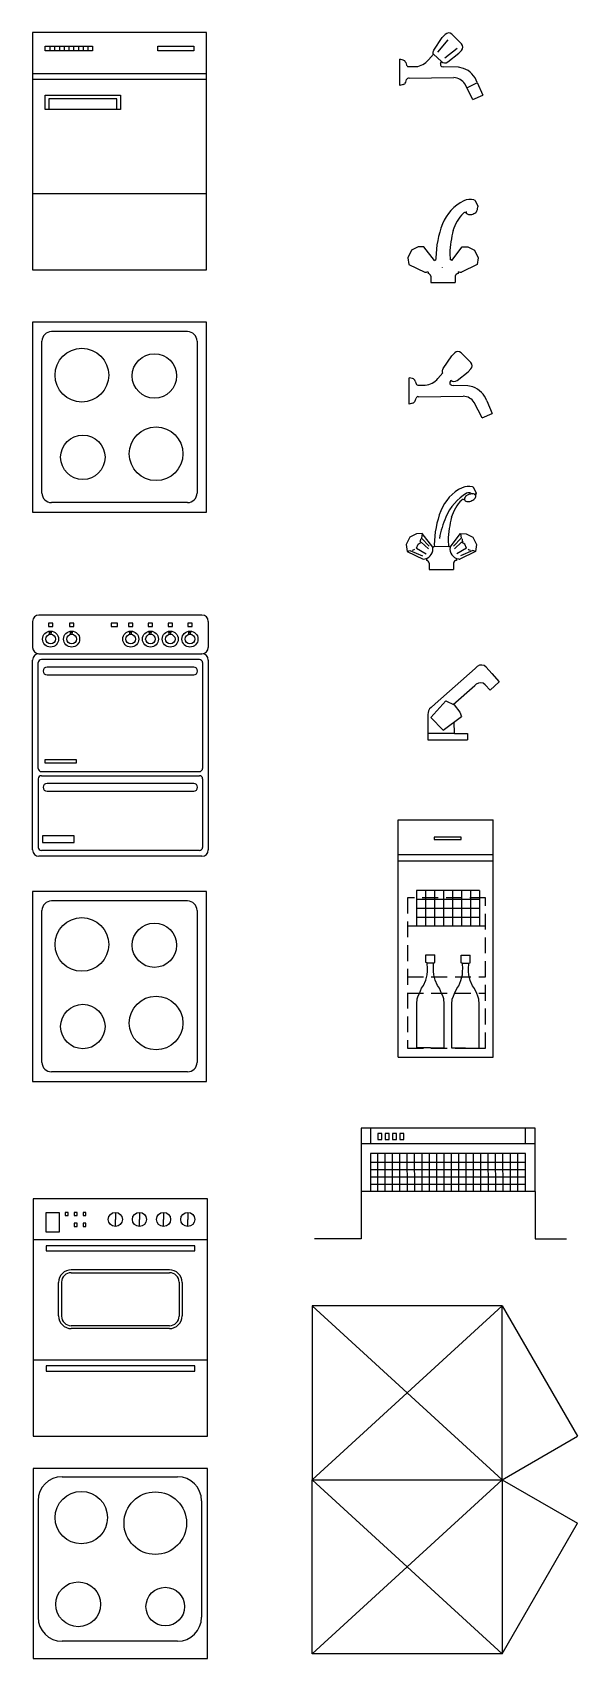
# Model space of a CAD drawing. Header units: millimetres. Extents: x 257.3 to 318.1, y 155.9 to 216.5.
# Drawn here: x 297.9 to 318.1, y 156.2 to 216.4 of the extents above; entities that cross this region are included whole.
import ezdxf

# ---------------------------------------------------------------- set-up
doc = ezdxf.new("R2010")
doc.units = ezdxf.units.MM
doc.linetypes.add('AI9-LType1', pattern=[0.879429, 0.586286, -0.293143])

# ---------------------------------------------------------------- blocks, each defined once
blk = doc.blocks.new('A$C31F23DDE')
for p, q in [((53.649, 22.082), (53.649, 13.288)), ((60.098, 22.082), (53.649, 22.082)), ((60.098, 13.288), (60.098, 22.082)), ((68.523, 21.431), (68.835, 21.901)), ((68.667, 21.354), (69.056, 21.812)), ((68.946, 22.014), (68.835, 21.901)), ((69.185, 22.016), (69.446, 21.757)), ((69.547, 21.658), (69.446, 21.757)), ((54.118, 21.405), (54.118, 21.581)), ((54.118, 21.581), (54.294, 21.581)), ((54.294, 21.405), (54.118, 21.405)), ((54.294, 21.581), (54.47, 21.581)), ((54.294, 21.581), (54.294, 21.405)), ((54.47, 21.405), (54.294, 21.405)), ((54.47, 21.581), (54.645, 21.581)), ((54.47, 21.581), (54.47, 21.405)), ((54.645, 21.405), (54.47, 21.405)), ((54.645, 21.581), (54.821, 21.581)), ((54.645, 21.581), (54.645, 21.405)), ((54.821, 21.405), (54.645, 21.405)), ((54.821, 21.581), (54.997, 21.581)), ((54.821, 21.581), (54.821, 21.405)), ((54.997, 21.405), (54.821, 21.405)), ((54.997, 21.581), (55.173, 21.581)), ((54.997, 21.581), (54.997, 21.405)), ((55.173, 21.405), (54.997, 21.405)), ((55.173, 21.581), (55.349, 21.581)), ((55.173, 21.581), (55.173, 21.405)), ((55.349, 21.405), (55.173, 21.405)), ((55.349, 21.581), (55.525, 21.581)), ((55.349, 21.581), (55.349, 21.405)), ((55.525, 21.405), (55.349, 21.405)), ((55.525, 21.581), (55.701, 21.581)), ((55.525, 21.581), (55.525, 21.405)), ((55.701, 21.405), (55.525, 21.405)), ((55.701, 21.581), (55.877, 21.581)), ((55.701, 21.581), (55.701, 21.405)), ((55.877, 21.405), (55.701, 21.405)), ((55.877, 21.581), (55.877, 21.405)), ((58.299, 21.405), (58.299, 21.581)), ((58.299, 21.581), (59.629, 21.581)), ((59.629, 21.405), (58.299, 21.405)), ((59.629, 21.581), (59.629, 21.405)), ((67.382, 21.061), (67.264, 21.091)), ((67.264, 20.121), (67.264, 21.091)), ((68.326, 21.069), (68.508, 21.279)), ((68.508, 21.279), (68.484, 21.306)), ((68.505, 21.405), (68.523, 21.431)), ((68.801, 21.005), (68.508, 21.279)), ((68.926, 21.139), (69.384, 21.509)), ((69.038, 20.995), (69.449, 21.313)), ((69.551, 21.422), (69.449, 21.313)), ((60.098, 20.558), (53.649, 20.558)), ((67.48, 20.97), (67.514, 20.87)), ((67.606, 20.82), (67.854, 20.818)), ((68.774, 20.937), (68.811, 20.994)), ((68.836, 20.818), (68.891, 20.813)), ((69.434, 20.793), (68.891, 20.813)), ((69.618, 20.752), (69.434, 20.793)), ((60.098, 20.347), (53.649, 20.347)), ((67.382, 20.151), (67.264, 20.121)), ((67.48, 20.243), (67.514, 20.342)), ((67.606, 20.392), (69.265, 20.411)), ((69.966, 19.607), (69.672, 20.177)), ((69.768, 20.042), (70.111, 20.221)), ((70.133, 20.235), (70.338, 19.766)), ((54.118, 19.233), (54.118, 19.761)), ((54.118, 19.761), (56.916, 19.761)), ((54.258, 19.62), (54.258, 19.233)), ((56.775, 19.62), (54.258, 19.62)), ((56.775, 19.233), (56.775, 19.62)), ((56.916, 19.761), (56.916, 19.233)), ((69.966, 19.607), (70.338, 19.766)), ((56.916, 19.233), (54.118, 19.233)), ((60.098, 16.102), (53.649, 16.102)), ((70.01, 15.886), (70.039, 15.877)), ((70.039, 15.877), (70.05, 15.857)), ((70.05, 15.857), (70.153, 15.651)), ((69.731, 15.383), (69.711, 15.399)), ((70.135, 15.546), (70.151, 15.63)), ((70.153, 15.651), (70.151, 15.63)), ((67.698, 14.02), (67.559, 13.74)), ((67.942, 14.144), (67.698, 14.02)), ((68.153, 14.149), (67.942, 14.144)), ((68.542, 13.639), (68.153, 14.149)), ((69.113, 13.901), (69.126, 13.679)), ((69.186, 13.639), (69.575, 14.149)), ((69.575, 14.149), (69.787, 14.144)), ((69.787, 14.144), (70.03, 14.02)), ((70.03, 14.02), (70.17, 13.74)), ((53.649, 13.288), (60.098, 13.288)), ((67.559, 13.74), (67.597, 13.484)), ((67.597, 13.484), (68.186, 13.202)), ((68.542, 13.639), (68.602, 13.679)), ((68.597, 13.735), (68.602, 13.679)), ((68.839, 13.36), (68.839, 13.372)), ((69.186, 13.639), (69.126, 13.679)), ((70.131, 13.484), (69.542, 13.202)), ((70.17, 13.74), (70.131, 13.484)), ((68.306, 13.211), (68.306, 13.154)), ((68.415, 13.055), (68.415, 12.821)), ((68.415, 12.821), (69.313, 12.821)), ((69.314, 13.055), (69.313, 12.821)), ((69.422, 13.211), (69.422, 13.154)), ((53.649, 11.352), (53.649, 4.317)), ((60.098, 11.352), (53.649, 11.352)), ((59.394, 11.001), (54.352, 11.001)), ((60.098, 4.317), (60.098, 11.352)), ((54, 5.021), (54, 10.649)), ((59.746, 10.649), (59.746, 5.021)), ((68.87, 9.631), (69.183, 10.101)), ((69.294, 10.214), (69.183, 10.101)), ((69.533, 10.215), (69.794, 9.957)), ((69.895, 9.857), (69.794, 9.957)), ((67.73, 9.26), (67.612, 9.29)), ((67.612, 8.32), (67.612, 9.29)), ((67.828, 9.169), (67.862, 9.069)), ((68.674, 9.268), (68.856, 9.478)), ((68.856, 9.478), (68.831, 9.505)), ((68.853, 9.605), (68.87, 9.631)), ((69.122, 9.136), (69.159, 9.194)), ((69.386, 9.194), (69.796, 9.513)), ((69.899, 9.621), (69.796, 9.513)), ((67.828, 8.442), (67.862, 8.541)), ((67.954, 9.019), (68.202, 9.017)), ((67.954, 8.591), (69.612, 8.611)), ((69.184, 9.017), (69.239, 9.012)), ((69.782, 8.992), (69.239, 9.012)), ((69.966, 8.951), (69.782, 8.992)), ((70.481, 8.434), (70.685, 7.965)), ((67.73, 8.35), (67.612, 8.32)), ((70.314, 7.806), (70.02, 8.376)), ((70.314, 7.806), (70.685, 7.965)), ((69.898, 5.013), (69.958, 4.995)), ((69.949, 5.258), (69.977, 5.249)), ((69.977, 5.249), (69.988, 5.229)), ((69.988, 5.229), (70.092, 5.023)), ((70.078, 4.988), (70.045, 4.968)), ((70.074, 4.917), (70.09, 5.002)), ((70.09, 5.002), (70.078, 4.988)), ((70.092, 5.023), (70.09, 5.002)), ((53.649, 4.317), (60.098, 4.317)), ((59.394, 4.669), (54.352, 4.669)), ((69.67, 4.755), (69.649, 4.771)), ((67.637, 3.392), (67.498, 3.112)), ((67.498, 3.112), (67.536, 2.856)), ((67.88, 3.516), (67.637, 3.392)), ((67.878, 2.975), (67.937, 3.131)), ((68.092, 3.521), (67.88, 3.516)), ((67.937, 3.131), (68.058, 3.196)), ((68.058, 3.196), (68.322, 2.952)), ((68.092, 3.521), (68.068, 3.351)), ((68.068, 3.351), (68.354, 3.049)), ((68.481, 3.011), (68.092, 3.521)), ((68.481, 3.011), (68.541, 3.051)), ((68.536, 3.107), (68.541, 3.051)), ((68.541, 3.051), (69.072, 3.046)), ((69.052, 3.272), (69.065, 3.051)), ((69.125, 3.011), (69.065, 3.051)), ((69.125, 3.011), (69.514, 3.521)), ((69.537, 3.351), (69.253, 3.049)), ((69.548, 3.196), (69.284, 2.952)), ((69.514, 3.521), (69.537, 3.351)), ((69.514, 3.521), (69.726, 3.516)), ((69.669, 3.131), (69.548, 3.196)), ((69.728, 2.975), (69.669, 3.131)), ((69.726, 3.516), (69.969, 3.392)), ((69.969, 3.392), (70.108, 3.112)), ((70.108, 3.112), (70.07, 2.856)), ((67.536, 2.856), (67.635, 2.891)), ((67.536, 2.856), (68.125, 2.573)), ((67.635, 2.891), (68.097, 2.699)), ((67.878, 2.975), (68.236, 2.773)), ((68.245, 2.583), (68.245, 2.526)), ((68.353, 2.427), (68.354, 2.192)), ((69.253, 2.427), (69.253, 2.192)), ((69.361, 2.583), (69.361, 2.526)), ((69.728, 2.975), (69.371, 2.773)), ((70.07, 2.856), (69.481, 2.573)), ((69.972, 2.891), (69.509, 2.699)), ((70.07, 2.856), (69.972, 2.891)), ((68.354, 2.192), (69.253, 2.192)), ((53.649, 0.268), (53.649, -0.697)), ((59.928, 0.502), (53.883, 0.502)), ((54.238, 0.206), (54.238, 0.079)), ((54.4, 0.206), (54.238, 0.206)), ((54.238, 0.079), (54.4, 0.079)), ((54.4, 0.079), (54.4, 0.206)), ((55.017, 0.206), (55.017, 0.079)), ((55.179, 0.206), (55.017, 0.206)), ((55.017, 0.079), (55.179, 0.079)), ((55.179, 0.079), (55.179, 0.206)), ((56.57, 0.206), (56.57, 0.079)), ((56.799, 0.206), (56.57, 0.206)), ((56.57, 0.079), (56.799, 0.079)), ((56.799, 0.079), (56.799, 0.206)), ((57.207, 0.206), (57.207, 0.079)), ((57.369, 0.206), (57.207, 0.206)), ((57.207, 0.079), (57.369, 0.079)), ((57.369, 0.079), (57.369, 0.206)), ((57.939, 0.206), (57.939, 0.079)), ((58.101, 0.206), (57.939, 0.206)), ((57.939, 0.079), (58.101, 0.079)), ((58.101, 0.079), (58.101, 0.206)), ((58.671, 0.206), (58.671, 0.079)), ((58.832, 0.206), (58.671, 0.206)), ((58.671, 0.079), (58.832, 0.079)), ((58.832, 0.079), (58.832, 0.206)), ((59.403, 0.206), (59.403, 0.079)), ((59.565, 0.206), (59.403, 0.206)), ((59.403, 0.079), (59.565, 0.079)), ((59.565, 0.079), (59.565, 0.206)), ((60.163, 0.268), (60.163, -0.697)), ((54.284, -0.212), (54.273, -0.098)), ((54.284, -0.111), (54.348, -0.111)), ((54.284, -0.146), (54.35, -0.145)), ((54.345, -0.211), (54.359, -0.096)), ((55.062, -0.212), (55.052, -0.098)), ((55.063, -0.111), (55.127, -0.111)), ((55.063, -0.146), (55.128, -0.145)), ((55.123, -0.211), (55.138, -0.096)), ((57.253, -0.212), (57.242, -0.098)), ((57.253, -0.111), (57.317, -0.111)), ((57.253, -0.146), (57.319, -0.145)), ((57.314, -0.211), (57.328, -0.096)), ((57.984, -0.212), (57.974, -0.098)), ((57.985, -0.111), (58.049, -0.111)), ((57.985, -0.146), (58.051, -0.145)), ((58.046, -0.211), (58.06, -0.096)), ((58.716, -0.212), (58.706, -0.098)), ((58.716, -0.146), (58.783, -0.145)), ((58.717, -0.111), (58.781, -0.111)), ((58.778, -0.211), (58.792, -0.096)), ((59.448, -0.212), (59.438, -0.098)), ((59.448, -0.146), (59.515, -0.145)), ((59.449, -0.111), (59.513, -0.111)), ((59.51, -0.211), (59.524, -0.096)), ((53.649, -8.2), (53.649, -1.166)), ((53.883, -0.932), (59.928, -0.932)), ((59.834, -1.143), (53.977, -1.143)), ((60.163, -1.166), (60.163, -8.2)), ((53.86, -5.18), (53.86, -1.26)), ((59.623, -1.429), (54.188, -1.429)), ((54.188, -1.716), (59.623, -1.716)), ((59.952, -1.26), (59.952, -5.18)), ((70.051, -1.477), (68.57, -2.786)), ((70.13, -1.407), (70.051, -1.477)), ((70.462, -1.429), (70.669, -1.666)), ((70.669, -1.666), (70.938, -1.975)), ((69.235, -2.812), (70.038, -2.113)), ((70.096, -2.063), (70.038, -2.113)), ((70.42, -2.079), (70.611, -2.281)), ((70.611, -2.281), (70.938, -1.975)), ((68.412, -3.297), (68.972, -2.682)), ((68.417, -2.922), (68.57, -2.786)), ((68.972, -2.682), (69.273, -2.824)), ((69.273, -2.824), (69.49, -3.1)), ((68.299, -3.185), (68.299, -3.89)), ((68.412, -3.297), (68.871, -3.757)), ((68.871, -3.757), (69.544, -3.255)), ((69.283, -3.89), (69.271, -3.459)), ((69.49, -3.1), (69.544, -3.255)), ((68.299, -3.89), (68.299, -4.124)), ((69.283, -3.89), (68.299, -3.89)), ((68.299, -4.124), (69.769, -4.124)), ((69.283, -3.89), (69.769, -3.89)), ((69.769, -3.89), (69.769, -4.124)), ((53.977, -5.297), (59.834, -5.297)), ((54.11, -4.866), (54.11, -4.972)), ((55.276, -4.866), (54.11, -4.866)), ((54.11, -4.972), (55.276, -4.972)), ((55.276, -4.972), (55.276, -4.866)), ((53.86, -5.567), (53.86, -8.106)), ((53.977, -5.45), (59.834, -5.45)), ((59.623, -5.735), (54.188, -5.735)), ((54.188, -6.023), (59.623, -6.023)), ((59.952, -5.567), (59.952, -8.106)), ((67.2, -7.079), (70.718, -7.079)), ((67.2, -15.873), (67.2, -7.079)), ((70.718, -15.873), (70.718, -7.079)), ((54.015, -7.673), (54.015, -7.93)), ((55.19, -7.673), (54.015, -7.673)), ((55.19, -7.93), (55.19, -7.673)), ((68.537, -7.729), (68.537, -7.807)), ((69.536, -7.729), (68.537, -7.729)), ((68.537, -7.807), (69.536, -7.807)), ((69.536, -7.807), (69.536, -7.729)), ((59.834, -8.223), (53.977, -8.223)), ((54.015, -7.93), (55.19, -7.93)), ((67.2, -8.368), (70.718, -8.368)), ((59.928, -8.434), (53.883, -8.434)), ((67.2, -8.603), (70.718, -8.603)), ((53.649, -9.738), (53.649, -16.773)), ((60.098, -9.738), (53.649, -9.738)), ((59.394, -10.09), (54.352, -10.09)), ((60.098, -16.773), (60.098, -9.738)), ((67.884, -9.702), (67.884, -11.017)), ((70.218, -9.702), (67.884, -9.702)), ((70.218, -10.036), (67.884, -10.036)), ((68.217, -9.702), (68.217, -11.017)), ((68.551, -9.702), (68.551, -11.017)), ((68.884, -9.702), (68.884, -11.017)), ((69.218, -9.702), (69.218, -11.017)), ((69.551, -9.702), (69.551, -11.017)), ((69.885, -9.702), (69.885, -11.017)), ((70.218, -9.702), (70.218, -11.017)), ((54, -16.07), (54, -10.441)), ((59.746, -10.441), (59.746, -16.07)), ((70.218, -10.37), (67.884, -10.37)), ((70.218, -10.703), (67.884, -10.703)), ((67.884, -11.017), (70.218, -11.017)), ((68.23, -12.09), (68.564, -12.09)), ((68.23, -12.369), (68.23, -12.09)), ((68.274, -12.385), (68.23, -12.369)), ((68.274, -12.385), (68.519, -12.385)), ((68.28, -12.421), (68.274, -12.385)), ((68.289, -12.566), (68.28, -12.421)), ((68.287, -12.69), (68.289, -12.566)), ((68.504, -12.566), (68.514, -12.421)), ((68.507, -12.69), (68.504, -12.566)), ((68.514, -12.421), (68.519, -12.385)), ((68.519, -12.385), (68.564, -12.369)), ((68.564, -12.369), (68.564, -12.09)), ((69.532, -12.1), (69.867, -12.1)), ((69.532, -12.379), (69.532, -12.1)), ((69.577, -12.394), (69.532, -12.379)), ((69.577, -12.394), (69.822, -12.394)), ((69.582, -12.431), (69.577, -12.394)), ((69.592, -12.576), (69.582, -12.431)), ((69.589, -12.7), (69.592, -12.576)), ((69.807, -12.576), (69.816, -12.431)), ((69.81, -12.7), (69.807, -12.576)), ((69.816, -12.431), (69.822, -12.394)), ((69.822, -12.394), (69.867, -12.379)), ((69.867, -12.379), (69.867, -12.1)), ((68.067, -13.323), (68.141, -13.226)), ((68.141, -13.226), (68.225, -13.022)), ((68.225, -13.022), (68.277, -12.821)), ((68.277, -12.821), (68.287, -12.69)), ((68.517, -12.821), (68.507, -12.69)), ((68.569, -13.022), (68.517, -12.821)), ((68.653, -13.226), (68.569, -13.022)), ((68.726, -13.323), (68.653, -13.226)), ((69.37, -13.332), (69.443, -13.235)), ((69.443, -13.235), (69.527, -13.032)), ((69.527, -13.032), (69.579, -12.83)), ((69.579, -12.83), (69.589, -12.7)), ((69.819, -12.83), (69.81, -12.7)), ((69.871, -13.032), (69.819, -12.83)), ((69.956, -13.235), (69.871, -13.032)), ((70.029, -13.332), (69.956, -13.235)), ((67.889, -13.901), (67.903, -13.717)), ((67.903, -13.717), (67.942, -13.601)), ((67.942, -13.601), (67.987, -13.514)), ((67.987, -13.514), (68.067, -13.323)), ((68.807, -13.514), (68.726, -13.323)), ((68.852, -13.601), (68.807, -13.514)), ((68.89, -13.717), (68.852, -13.601)), ((68.905, -13.901), (68.89, -13.717)), ((69.192, -13.911), (69.206, -13.727)), ((69.206, -13.727), (69.245, -13.611)), ((69.245, -13.611), (69.289, -13.524)), ((69.289, -13.524), (69.37, -13.332)), ((70.11, -13.524), (70.029, -13.332)), ((70.154, -13.611), (70.11, -13.524)), ((70.193, -13.727), (70.154, -13.611)), ((70.207, -13.911), (70.193, -13.727)), ((67.889, -15.535), (67.889, -13.901)), ((68.905, -15.535), (68.905, -13.901)), ((69.192, -15.545), (69.192, -13.911)), ((70.207, -15.545), (70.207, -13.911)), ((68.397, -15.535), (67.889, -15.535)), ((68.397, -15.535), (68.905, -15.535)), ((69.699, -15.545), (69.192, -15.545)), ((69.699, -15.545), (70.207, -15.545)), ((67.2, -15.873), (70.718, -15.873)), ((53.649, -16.773), (60.098, -16.773)), ((59.394, -16.421), (54.352, -16.421)), ((65.826, -18.506), (65.826, -20.851)), ((72.275, -18.506), (65.826, -18.506)), ((66.177, -18.506), (66.177, -19.092)), ((71.923, -19.092), (71.923, -18.506)), ((72.275, -20.851), (72.275, -18.506)), ((72.275, -19.092), (65.826, -19.092)), ((66.447, -18.704), (66.447, -18.931)), ((66.589, -18.704), (66.447, -18.704)), ((66.447, -18.931), (66.589, -18.931)), ((66.589, -18.931), (66.589, -18.704)), ((66.72, -18.704), (66.72, -18.931)), ((66.862, -18.704), (66.72, -18.704)), ((66.72, -18.931), (66.862, -18.931)), ((66.862, -18.931), (66.862, -18.704)), ((66.993, -18.704), (66.993, -18.931)), ((67.135, -18.704), (66.993, -18.704)), ((66.993, -18.931), (67.135, -18.931)), ((67.135, -18.931), (67.135, -18.704)), ((67.265, -18.704), (67.265, -18.931)), ((67.408, -18.704), (67.265, -18.704)), ((67.265, -18.931), (67.408, -18.931)), ((67.408, -18.931), (67.408, -18.704)), ((71.915, -19.444), (66.177, -19.444)), ((66.177, -19.444), (66.177, -20.851)), ((66.177, -19.772), (71.923, -19.772)), ((66.45, -20.851), (66.447, -19.444)), ((66.723, -20.851), (66.72, -19.444)), ((66.996, -20.851), (66.993, -19.444)), ((67.268, -20.851), (67.265, -19.444)), ((67.541, -20.851), (67.538, -19.444)), ((67.814, -20.851), (67.811, -19.444)), ((68.087, -20.851), (68.084, -19.444)), ((68.36, -20.851), (68.356, -19.444)), ((68.632, -20.851), (68.63, -19.444)), ((68.906, -20.851), (68.902, -19.444)), ((69.178, -20.851), (69.175, -19.444)), ((69.451, -20.851), (69.448, -19.444)), ((69.724, -20.851), (69.721, -19.444)), ((69.997, -20.851), (69.993, -19.444)), ((70.269, -20.851), (70.266, -19.444)), ((70.542, -20.851), (70.539, -19.444)), ((70.815, -20.851), (70.812, -19.444)), ((71.088, -20.851), (71.085, -19.444)), ((71.361, -20.851), (71.357, -19.444)), ((71.633, -20.851), (71.63, -19.444)), ((71.923, -20.851), (71.923, -19.444)), ((66.177, -20.042), (71.923, -20.042)), ((66.177, -20.312), (71.923, -20.312)), ((65.826, -20.851), (65.826, -22.61)), ((72.275, -20.851), (65.826, -20.851)), ((66.177, -20.581), (71.923, -20.581)), ((72.275, -20.851), (72.275, -22.61)), ((53.679, -21.125), (53.679, -29.92)), ((60.129, -21.125), (53.679, -21.125)), ((54.149, -22.365), (54.149, -21.627)), ((54.149, -21.627), (54.632, -21.627)), ((54.632, -21.627), (54.632, -22.365)), ((54.856, -21.627), (54.856, -21.748)), ((54.965, -21.627), (54.856, -21.627)), ((54.965, -21.748), (54.965, -21.627)), ((55.192, -21.627), (55.192, -21.748)), ((55.301, -21.627), (55.192, -21.627)), ((55.301, -21.748), (55.301, -21.627)), ((55.521, -21.627), (55.521, -21.748)), ((55.63, -21.627), (55.521, -21.627)), ((55.63, -21.748), (55.63, -21.627)), ((56.719, -21.627), (56.719, -21.887)), ((57.613, -21.627), (57.613, -21.887)), ((58.508, -21.627), (58.508, -21.887)), ((59.402, -21.627), (59.402, -21.887)), ((60.129, -29.92), (60.129, -21.125)), ((54.856, -21.748), (54.965, -21.748)), ((55.192, -21.748), (55.301, -21.748)), ((55.192, -22.027), (55.192, -22.148)), ((55.301, -22.027), (55.192, -22.027)), ((55.192, -22.148), (55.301, -22.148)), ((55.301, -22.148), (55.301, -22.027)), ((55.521, -21.748), (55.63, -21.748)), ((55.521, -22.027), (55.521, -22.148)), ((55.63, -22.027), (55.521, -22.027)), ((55.521, -22.148), (55.63, -22.148)), ((55.63, -22.148), (55.63, -22.027)), ((56.719, -22.148), (56.719, -21.887)), ((57.613, -22.148), (57.613, -21.887)), ((58.508, -22.148), (58.508, -21.887)), ((59.402, -22.148), (59.402, -21.887)), ((60.129, -22.65), (53.679, -22.65)), ((54.632, -22.365), (54.149, -22.365)), ((54.149, -22.861), (54.149, -23.048)), ((59.659, -22.861), (54.149, -22.861)), ((59.659, -23.048), (59.659, -22.861)), ((65.826, -22.61), (64.094, -22.61)), ((72.275, -22.61), (73.442, -22.61)), ((54.149, -23.048), (59.659, -23.048)), ((55.078, -23.861), (55.468, -23.861)), ((58.722, -23.752), (55.087, -23.752)), ((55.468, -23.861), (58.729, -23.861)), ((54.617, -25.464), (54.617, -24.221)), ((54.726, -24.213), (54.726, -25.472)), ((59.081, -24.213), (59.081, -25.472)), ((59.19, -24.221), (59.19, -25.464)), ((64.017, -25.083), (71.053, -31.532)), ((71.053, -25.083), (64.017, -31.532)), ((64.017, -25.083), (64.017, -31.532)), ((71.053, -25.083), (64.017, -25.083)), ((71.053, -25.083), (73.846, -29.92)), ((71.053, -31.532), (71.053, -25.083)), ((58.729, -25.824), (55.078, -25.824)), ((58.722, -25.933), (55.087, -25.933)), ((60.129, -27.105), (53.679, -27.105)), ((54.149, -27.317), (54.149, -27.504)), ((59.659, -27.317), (54.149, -27.317)), ((54.149, -27.504), (59.659, -27.504)), ((59.659, -27.504), (59.659, -27.317)), ((53.679, -29.92), (60.129, -29.92)), ((71.053, -31.532), (73.846, -29.92)), ((53.679, -31.118), (53.679, -38.153)), ((60.129, -31.118), (53.679, -31.118)), ((60.129, -38.153), (60.129, -31.118)), ((54.744, -31.419), (59.022, -31.419)), ((64.017, -31.532), (71.053, -31.532)), ((64.017, -37.981), (71.053, -31.532)), ((71.053, -37.981), (64.017, -31.532)), ((64.017, -31.532), (71.053, -31.532)), ((64.017, -37.981), (64.017, -31.532)), ((71.053, -31.532), (73.846, -33.144)), ((71.053, -31.532), (71.053, -37.981)), ((53.853, -32.31), (53.853, -36.623)), ((59.913, -32.31), (59.913, -36.623)), ((71.053, -37.981), (73.846, -33.144)), ((59.022, -37.514), (54.744, -37.514)), ((53.679, -38.153), (60.129, -38.153)), ((71.053, -37.981), (64.017, -37.981))]:
    blk.add_line(p, q)
at = {"linetype": 'AI9-LType1'}
for p, q in [((67.549, -9.971), (67.549, -15.545)), ((70.439, -9.971), (67.549, -9.971)), ((70.439, -15.545), (70.439, -9.971)), ((67.549, -11.017), (70.439, -11.017)), ((67.549, -12.895), (70.439, -12.895)), ((67.549, -13.504), (70.439, -13.504)), ((67.549, -15.545), (70.439, -15.545))]:
    blk.add_line(p, q, dxfattribs=at)
for centre, radius in [((55.478, 9.389), 0.995), ((58.167, 9.36), 0.823), ((58.228, 6.477), 0.994), ((55.515, 6.348), 0.823), ((54.32, -0.389), 0.297), ((54.32, -0.389), 0.179), ((55.099, -0.389), 0.297), ((55.099, -0.389), 0.179), ((57.289, -0.389), 0.297), ((57.289, -0.389), 0.179), ((58.021, -0.389), 0.297), ((58.021, -0.389), 0.179), ((58.753, -0.389), 0.297), ((58.753, -0.389), 0.179), ((59.485, -0.389), 0.297), ((59.485, -0.389), 0.179), ((55.478, -11.701), 0.995), ((58.167, -11.73), 0.823), ((58.228, -14.612), 0.994), ((55.515, -14.742), 0.823), ((56.719, -21.887), 0.261), ((57.613, -21.887), 0.261), ((58.508, -21.887), 0.261), ((59.402, -21.887), 0.261), ((55.458, -32.935), 0.971), ((58.2, -33.14), 1.16), ((55.342, -36.146), 0.83), ((58.569, -36.232), 0.715)]:
    blk.add_circle(centre, radius)
for points in [[(69.185, 22.016), (69.119, 22.082), (69.012, 22.081), (68.946, 22.015), (68.946, 22.015), (68.946, 22.014), (68.946, 22.014)], [(68.774, 20.937), (68.753, 20.896), (68.77, 20.846), (68.812, 20.826), (68.819, 20.822), (68.827, 20.819), (68.836, 20.818)], [(69.533, 10.215), (69.467, 10.281), (69.36, 10.281), (69.294, 10.214), (69.294, 10.214), (69.294, 10.214), (69.294, 10.214)], [(69.122, 9.136), (69.101, 9.095), (69.118, 9.045), (69.159, 9.025), (69.167, 9.021), (69.175, 9.018), (69.184, 9.017)], [(68.125, 2.573), (68.331, 2.58), (68.493, 2.753), (68.486, 2.959), (68.485, 2.977), (68.484, 2.994), (68.481, 3.011)], [(69.125, 3.011), (69.09, 2.808), (69.226, 2.614), (69.43, 2.579), (69.447, 2.576), (69.464, 2.574), (69.481, 2.573)], [(54.188, -1.428), (54.109, -1.428), (54.044, -1.493), (54.044, -1.572), (54.044, -1.652), (54.109, -1.716), (54.188, -1.716)], [(59.623, -1.716), (59.703, -1.716), (59.767, -1.652), (59.767, -1.572), (59.767, -1.493), (59.703, -1.428), (59.623, -1.428)], [(70.462, -1.429), (70.378, -1.332), (70.23, -1.321), (70.132, -1.406), (70.131, -1.407), (70.131, -1.407), (70.13, -1.408)], [(54.188, -5.735), (54.109, -5.735), (54.044, -5.8), (54.044, -5.879), (54.044, -5.959), (54.109, -6.023), (54.188, -6.023)], [(59.623, -6.023), (59.703, -6.023), (59.767, -5.959), (59.767, -5.879), (59.767, -5.8), (59.703, -5.735), (59.623, -5.735)], [(55.078, -23.861), (54.884, -23.861), (54.726, -24.019), (54.726, -24.213), (54.726, -24.213), (54.726, -24.213), (54.726, -24.213)]]:
    blk.add_open_spline(points, degree=3, knots=[0, 0, 0, 0, 1, 1, 1, 2, 2, 2, 2])
for points in [[(68.505, 21.405), (68.486, 21.376), (68.478, 21.341), (68.484, 21.306)], [(69.551, 21.422), (69.614, 21.488), (69.612, 21.593), (69.547, 21.658)], [(67.48, 20.97), (67.465, 21.014), (67.428, 21.049), (67.382, 21.061)], [(67.514, 20.87), (67.527, 20.832), (67.567, 20.81), (67.606, 20.82)], [(67.855, 20.818), (68.038, 20.838), (68.207, 20.928), (68.326, 21.069)], [(68.801, 21.005), (68.866, 20.944), (68.967, 20.94), (69.038, 20.995)], [(70.133, 20.235), (70.049, 20.477), (69.86, 20.667), (69.618, 20.752)], [(67.382, 20.151), (67.428, 20.163), (67.465, 20.198), (67.48, 20.243)], [(67.606, 20.392), (67.567, 20.402), (67.527, 20.38), (67.514, 20.342)], [(69.672, 20.177), (69.582, 20.316), (69.43, 20.403), (69.265, 20.411)], [(69.635, 15.848), (69.271, 15.672), (68.987, 15.365), (68.839, 14.989)], [(70.01, 15.886), (69.884, 15.912), (69.753, 15.899), (69.635, 15.848)], [(69.617, 15.392), (69.437, 15.209), (69.304, 14.985), (69.227, 14.741)], [(69.711, 15.399), (69.682, 15.421), (69.642, 15.418), (69.617, 15.392)], [(69.722, 15.452), (69.713, 15.427), (69.718, 15.401), (69.733, 15.381)], [(69.733, 15.381), (69.746, 15.366), (69.761, 15.355), (69.779, 15.348)], [(69.779, 15.348), (69.801, 15.34), (69.824, 15.335), (69.847, 15.335)], [(69.847, 15.335), (69.874, 15.335), (69.901, 15.338), (69.927, 15.344)], [(69.927, 15.344), (69.955, 15.351), (69.982, 15.361), (70.007, 15.374)], [(70.007, 15.374), (70.032, 15.386), (70.055, 15.401), (70.076, 15.419)], [(70.076, 15.419), (70.094, 15.434), (70.109, 15.453), (70.121, 15.473)], [(70.121, 15.473), (70.131, 15.49), (70.137, 15.508), (70.137, 15.528)], [(70.137, 15.528), (70.137, 15.534), (70.137, 15.54), (70.135, 15.546)], [(68.839, 14.989), (68.688, 14.588), (68.606, 14.164), (68.597, 13.735)], [(69.241, 14.756), (69.167, 14.477), (69.123, 14.19), (69.113, 13.901)], [(68.186, 13.202), (68.225, 13.203), (68.264, 13.211), (68.301, 13.224)], [(68.415, 13.055), (68.407, 13.11), (68.361, 13.151), (68.306, 13.154)], [(69.422, 13.154), (69.367, 13.151), (69.321, 13.11), (69.313, 13.055)], [(69.427, 13.224), (69.464, 13.211), (69.503, 13.203), (69.542, 13.202)], [(54.352, 11.001), (54.158, 11.001), (54, 10.843), (54, 10.649)], [(59.746, 10.649), (59.746, 10.843), (59.589, 11.001), (59.394, 11.001)], [(69.899, 9.621), (69.962, 9.688), (69.96, 9.792), (69.895, 9.857)], [(67.828, 9.169), (67.813, 9.214), (67.776, 9.248), (67.73, 9.26)], [(67.862, 9.069), (67.875, 9.031), (67.915, 9.01), (67.954, 9.019)], [(68.202, 9.017), (68.386, 9.037), (68.555, 9.127), (68.674, 9.268)], [(68.853, 9.605), (68.834, 9.575), (68.826, 9.54), (68.832, 9.505)], [(69.149, 9.205), (69.214, 9.143), (69.315, 9.139), (69.386, 9.194)], [(67.73, 8.351), (67.776, 8.362), (67.813, 8.397), (67.828, 8.442)], [(67.954, 8.591), (67.915, 8.601), (67.875, 8.579), (67.862, 8.541)], [(70.02, 8.376), (69.929, 8.515), (69.778, 8.602), (69.613, 8.611)], [(70.481, 8.434), (70.397, 8.676), (70.207, 8.867), (69.966, 8.951)], [(54, 5.021), (54, 4.826), (54.158, 4.669), (54.352, 4.669)], [(59.394, 4.669), (59.589, 4.669), (59.746, 4.826), (59.746, 5.021)], [(69.574, 5.22), (69.21, 5.044), (68.926, 4.737), (68.778, 4.361)], [(69.737, 5.014), (69.393, 4.81), (69.124, 4.5), (68.97, 4.131)], [(69.949, 5.258), (69.823, 5.284), (69.692, 5.271), (69.574, 5.22)], [(69.678, 4.864), (69.667, 4.847), (69.659, 4.828), (69.657, 4.808)], [(69.728, 4.917), (69.708, 4.902), (69.692, 4.884), (69.678, 4.864)], [(69.799, 4.96), (69.773, 4.949), (69.75, 4.934), (69.728, 4.917)], [(69.898, 5.013), (69.847, 5.037), (69.788, 5.037), (69.737, 5.014)], [(69.88, 4.986), (69.852, 4.981), (69.824, 4.972), (69.799, 4.96)], [(69.959, 4.992), (69.932, 4.994), (69.906, 4.992), (69.88, 4.986)], [(70.024, 4.976), (70.004, 4.985), (69.981, 4.991), (69.959, 4.992)], [(70.005, 4.783), (70.025, 4.798), (70.041, 4.816), (70.055, 4.836)], [(70.065, 4.941), (70.055, 4.956), (70.041, 4.968), (70.024, 4.976)], [(70.055, 4.836), (70.066, 4.852), (70.073, 4.872), (70.076, 4.891)], [(70.075, 4.883), (70.079, 4.903), (70.076, 4.923), (70.065, 4.941)], [(70.076, 4.891), (70.077, 4.9), (70.076, 4.909), (70.075, 4.917)], [(68.778, 4.36), (68.627, 3.959), (68.545, 3.536), (68.536, 3.107)], [(69.556, 4.764), (69.376, 4.581), (69.242, 4.357), (69.166, 4.112)], [(69.65, 4.771), (69.621, 4.793), (69.581, 4.79), (69.556, 4.764)], [(69.657, 4.808), (69.655, 4.791), (69.659, 4.774), (69.668, 4.759)], [(69.668, 4.759), (69.678, 4.744), (69.692, 4.731), (69.709, 4.724)], [(69.709, 4.724), (69.729, 4.714), (69.752, 4.709), (69.774, 4.708)], [(69.774, 4.708), (69.801, 4.706), (69.827, 4.708), (69.853, 4.713)], [(69.853, 4.713), (69.881, 4.719), (69.908, 4.728), (69.934, 4.74)], [(69.934, 4.74), (69.96, 4.751), (69.984, 4.765), (70.005, 4.783)], [(68.971, 4.131), (68.861, 3.877), (68.779, 3.613), (68.726, 3.342)], [(69.181, 4.128), (69.106, 3.848), (69.062, 3.562), (69.052, 3.272)], [(68.014, 3.209), (68.027, 3.247), (68.036, 3.286), (68.04, 3.326)], [(69.566, 3.326), (69.571, 3.286), (69.579, 3.247), (69.592, 3.209)], [(67.723, 2.905), (67.754, 2.915), (67.784, 2.928), (67.812, 2.945)], [(68.354, 2.427), (68.346, 2.481), (68.3, 2.523), (68.245, 2.526)], [(69.361, 2.526), (69.306, 2.523), (69.26, 2.481), (69.253, 2.427)], [(69.794, 2.945), (69.822, 2.928), (69.852, 2.915), (69.883, 2.905)], [(53.883, 0.502), (53.754, 0.502), (53.649, 0.397), (53.649, 0.268)], [(60.163, 0.268), (60.163, 0.397), (60.058, 0.502), (59.928, 0.502)], [(53.649, -0.697), (53.649, -0.826), (53.754, -0.932), (53.883, -0.932)], [(53.883, -0.932), (53.754, -0.932), (53.649, -1.037), (53.649, -1.166)], [(53.977, -1.143), (53.912, -1.143), (53.86, -1.195), (53.86, -1.26)], [(59.952, -1.26), (59.952, -1.195), (59.899, -1.143), (59.834, -1.143)], [(59.928, -0.932), (60.058, -0.932), (60.163, -0.826), (60.163, -0.697)], [(60.163, -1.166), (60.163, -1.037), (60.058, -0.932), (59.928, -0.932)], [(70.42, -2.079), (70.334, -1.987), (70.191, -1.98), (70.096, -2.063)], [(68.417, -2.922), (68.342, -2.989), (68.299, -3.085), (68.299, -3.185)], [(53.86, -5.18), (53.86, -5.245), (53.912, -5.297), (53.977, -5.297)], [(59.834, -5.297), (59.899, -5.297), (59.952, -5.245), (59.952, -5.18)], [(53.977, -5.45), (53.912, -5.45), (53.86, -5.502), (53.86, -5.567)], [(59.952, -5.567), (59.952, -5.502), (59.899, -5.45), (59.834, -5.45)], [(53.649, -8.2), (53.649, -8.329), (53.754, -8.434), (53.883, -8.434)], [(53.86, -8.106), (53.86, -8.17), (53.912, -8.223), (53.977, -8.223)], [(59.834, -8.223), (59.899, -8.223), (59.952, -8.17), (59.952, -8.106)], [(59.928, -8.434), (60.058, -8.434), (60.163, -8.329), (60.163, -8.2)], [(54.352, -10.09), (54.158, -10.09), (54, -10.247), (54, -10.441)], [(59.746, -10.441), (59.746, -10.247), (59.589, -10.09), (59.394, -10.09)], [(54, -16.07), (54, -16.264), (54.158, -16.421), (54.352, -16.421)], [(59.394, -16.421), (59.589, -16.421), (59.746, -16.264), (59.746, -16.07)], [(55.087, -23.752), (54.828, -23.752), (54.617, -23.962), (54.617, -24.221)], [(59.19, -24.221), (59.19, -23.962), (58.981, -23.752), (58.722, -23.752)], [(59.081, -24.213), (59.081, -24.019), (58.924, -23.861), (58.729, -23.861)], [(54.617, -25.464), (54.617, -25.723), (54.828, -25.933), (55.087, -25.933)], [(54.726, -25.472), (54.726, -25.666), (54.884, -25.824), (55.078, -25.824)], [(58.722, -25.933), (58.981, -25.933), (59.19, -25.723), (59.19, -25.464)], [(58.729, -25.824), (58.924, -25.824), (59.081, -25.666), (59.081, -25.472)], [(54.744, -31.419), (54.252, -31.419), (53.853, -31.818), (53.853, -32.31)], [(59.913, -32.31), (59.913, -31.818), (59.514, -31.419), (59.022, -31.419)], [(53.853, -36.623), (53.853, -37.115), (54.252, -37.514), (54.744, -37.514)], [(59.022, -37.514), (59.514, -37.514), (59.913, -37.115), (59.913, -36.623)]]:
    blk.add_open_spline(points, degree=3)

msp = doc.modelspace()

# ---------------------------------------------------------------- block references
msp.add_blockref('A$C31F23DDE', (244.215, 194.33))

doc.saveas('drawing.dxf')
